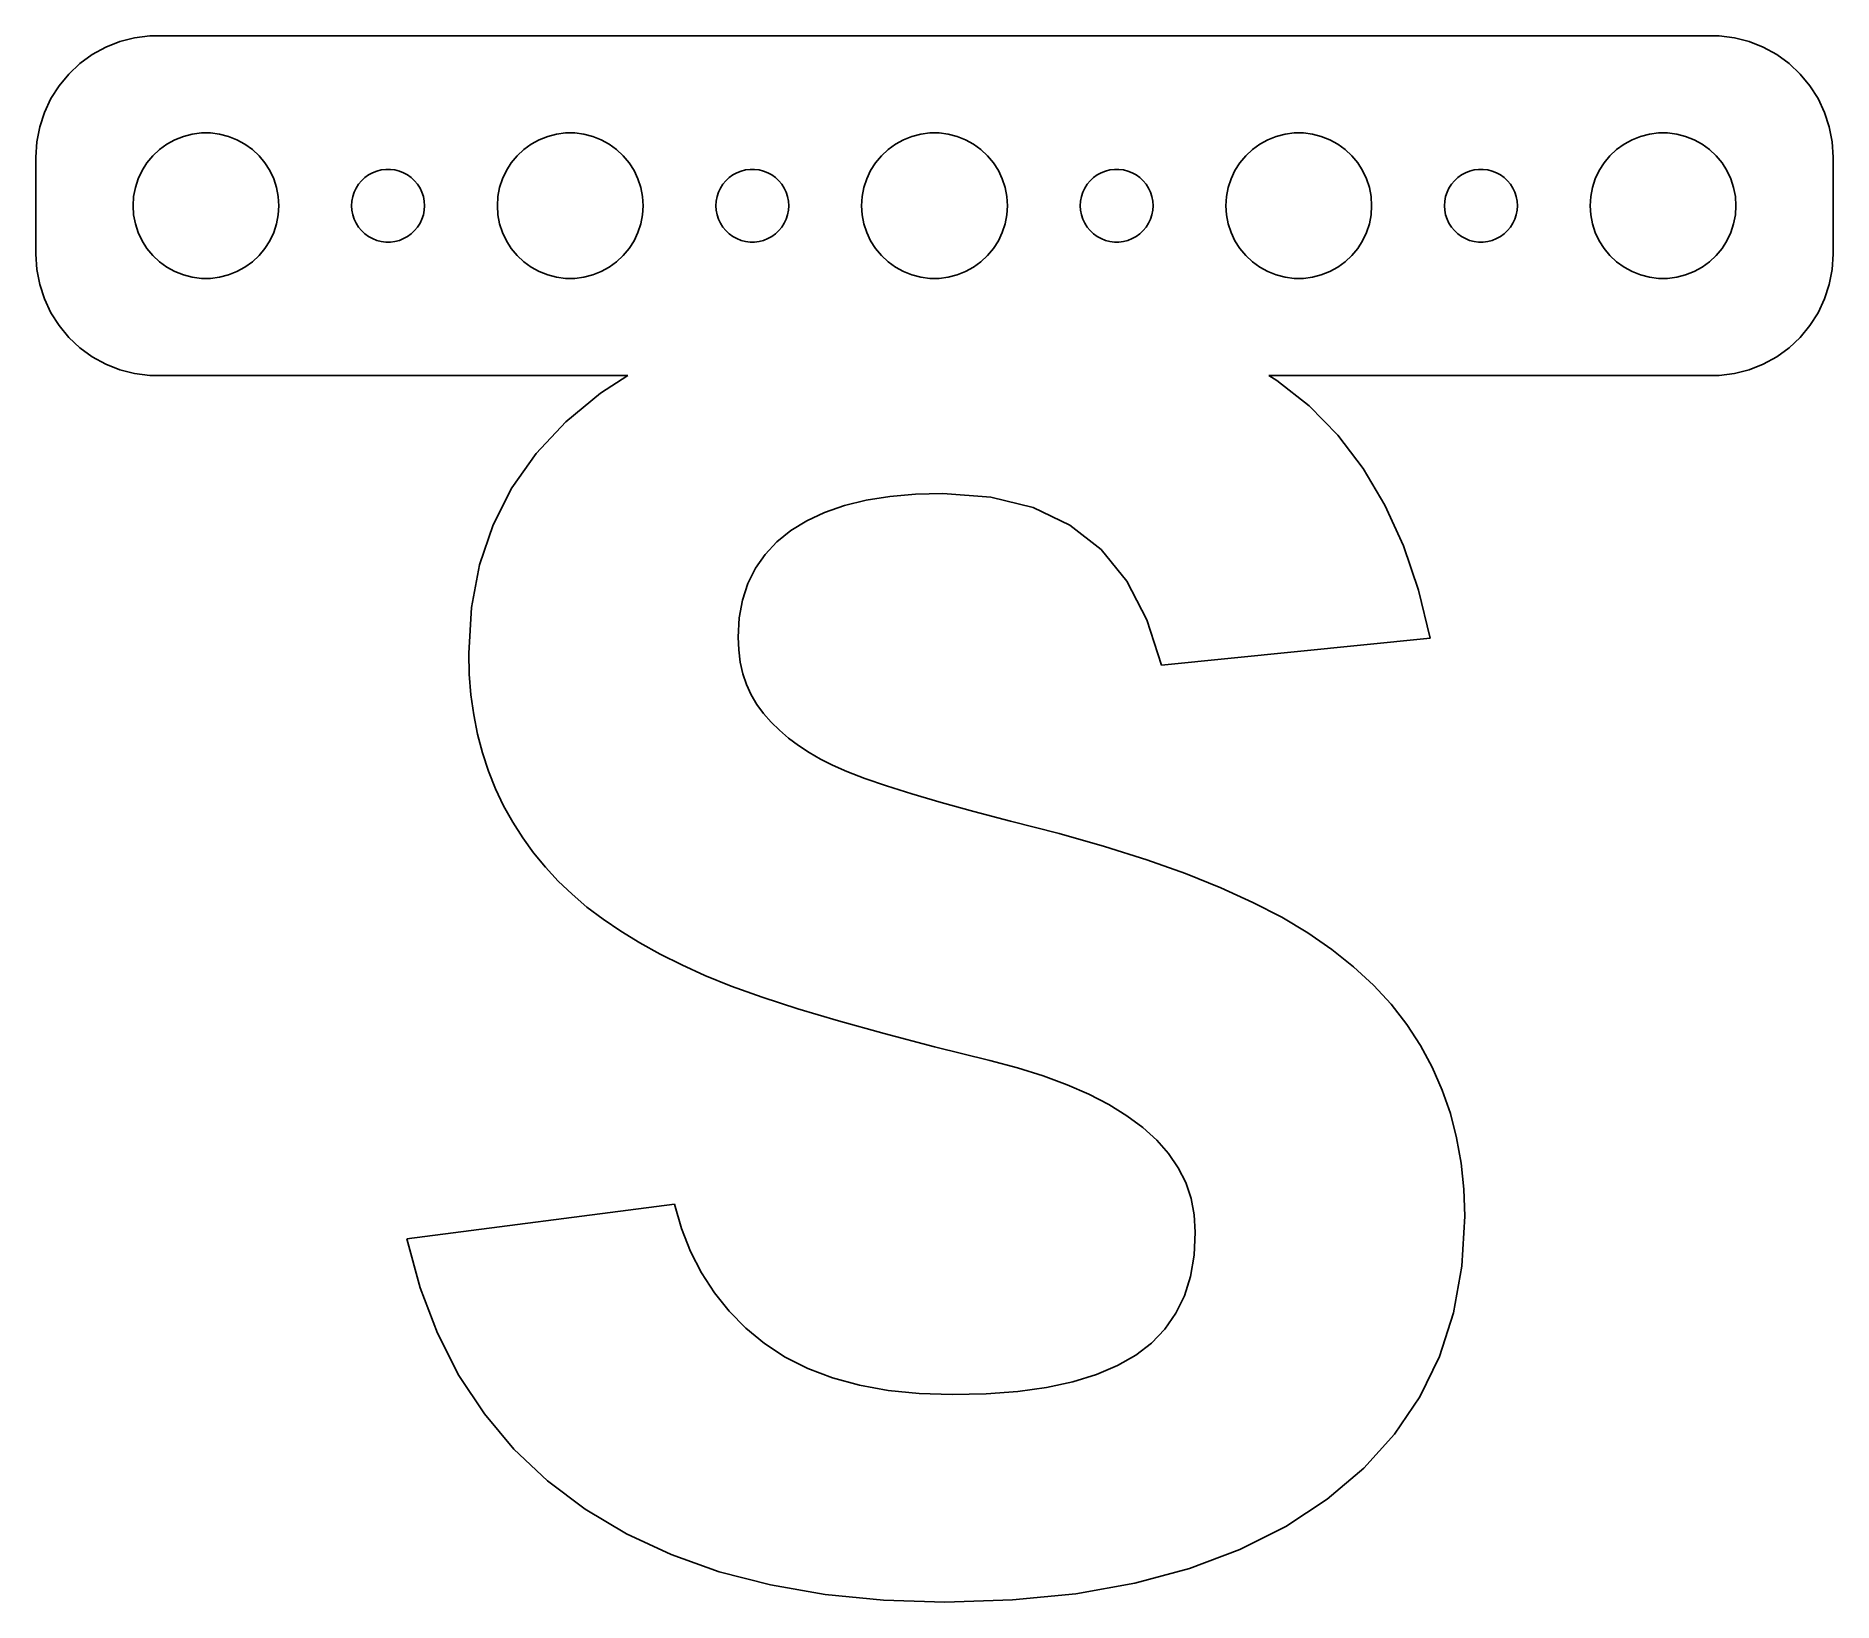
# Model space of a CAD drawing. Header units: metres. Extents: x -37 to 37, y -57.5 to 7.
import ezdxf

# ---------------------------------------------------------------- set-up
doc = ezdxf.new("R2010")
doc.units = ezdxf.units.M

msp = doc.modelspace()

# ---------------------------------------------------------------- linework, layer by layer
for p, q in [((-33.5451, 6.75528), (-34.1289, 6.52412)), ((-32.9369, 6.91142), (-33.5451, 6.75528)), ((-32.3139, 6.99013), (-32.9369, 6.91142)), ((32.3139, 6.99013), (-32.3139, 6.99013)), ((32.9369, 6.91142), (32.3139, 6.99013)), ((33.5451, 6.75528), (32.9369, 6.91142)), ((34.1289, 6.52412), (33.5451, 6.75528)), ((-34.6791, 6.22163), (-35.1871, 5.85255)), ((-34.1289, 6.52412), (-34.6791, 6.22163)), ((34.6791, 6.22163), (34.1289, 6.52412)), ((35.1871, 5.85255), (34.6791, 6.22163)), ((-35.6448, 5.42273), (-36.0451, 4.93892)), ((-35.1871, 5.85255), (-35.6448, 5.42273)), ((35.6448, 5.42273), (35.1871, 5.85255)), ((36.0451, 4.93892), (35.6448, 5.42273)), ((-36.0451, 4.93892), (-36.3815, 4.40877)), ((36.3815, 4.40877), (36.0451, 4.93892)), ((-36.6489, 3.84062), (-36.8429, 3.24344)), ((-36.3815, 4.40877), (-36.6489, 3.84062)), ((36.6489, 3.84062), (36.3815, 4.40877)), ((36.8429, 3.24344), (36.6489, 3.84062)), ((-36.8429, 3.24344), (-36.9606, 2.62666)), ((-30.5621, 2.94685), (-30.1884, 2.99408)), ((-30.1884, 2.99408), (-29.8116, 2.99408)), ((-29.8116, 2.99408), (-29.4379, 2.94685)), ((-15.5621, 2.94685), (-15.1884, 2.99408)), ((-15.1884, 2.99408), (-14.8116, 2.99408)), ((-14.8116, 2.99408), (-14.4379, 2.94685)), ((-0.562134, 2.94685), (-0.18837, 2.99408)), ((-0.18837, 2.99408), (0.18837, 2.99408)), ((0.18837, 2.99408), (0.562134, 2.94685)), ((14.4379, 2.94685), (14.8116, 2.99408)), ((14.8116, 2.99408), (15.1884, 2.99408)), ((15.1884, 2.99408), (15.5621, 2.94685)), ((29.4379, 2.94685), (29.8116, 2.99408)), ((29.8116, 2.99408), (30.1884, 2.99408)), ((30.1884, 2.99408), (30.5621, 2.94685)), ((36.9606, 2.62666), (36.8429, 3.24344)), ((-36.9606, 2.62666), (-37, 2)), ((-32.1869, 2.05363), (-31.9123, 2.31154)), ((-31.9123, 2.31154), (-31.6075, 2.53297)), ((-31.6075, 2.53297), (-31.2773, 2.71448)), ((-31.2773, 2.71448), (-30.927, 2.85316)), ((-30.927, 2.85316), (-30.5621, 2.94685)), ((-29.4379, 2.94685), (-29.0729, 2.85316)), ((-29.0729, 2.85316), (-28.7227, 2.71448)), ((-28.7227, 2.71448), (-28.3925, 2.53297)), ((-28.3925, 2.53297), (-28.0877, 2.31154)), ((-28.0877, 2.31154), (-27.8131, 2.05363)), ((-17.1869, 2.05363), (-16.9123, 2.31154)), ((-16.9123, 2.31154), (-16.6075, 2.53297)), ((-16.6075, 2.53297), (-16.2773, 2.71448)), ((-16.2773, 2.71448), (-15.927, 2.85316)), ((-15.927, 2.85316), (-15.5621, 2.94685)), ((-14.4379, 2.94685), (-14.0729, 2.85316)), ((-14.0729, 2.85316), (-13.7227, 2.71448)), ((-13.7227, 2.71448), (-13.3925, 2.53297)), ((-13.3925, 2.53297), (-13.0877, 2.31154)), ((-13.0877, 2.31154), (-12.8131, 2.05363)), ((-2.1869, 2.05363), (-1.91226, 2.31154)), ((-1.91226, 2.31154), (-1.60747, 2.53297)), ((-1.60747, 2.53297), (-1.27733, 2.71448)), ((-1.27733, 2.71448), (-0.927048, 2.85316)), ((-0.927048, 2.85316), (-0.562134, 2.94685)), ((0.562134, 2.94685), (0.927048, 2.85316)), ((0.927048, 2.85316), (1.27733, 2.71448)), ((1.27733, 2.71448), (1.60747, 2.53297)), ((1.60747, 2.53297), (1.91226, 2.31154)), ((1.91226, 2.31154), (2.1869, 2.05363)), ((12.8131, 2.05363), (13.0877, 2.31154)), ((13.0877, 2.31154), (13.3925, 2.53297)), ((13.3925, 2.53297), (13.7227, 2.71448)), ((13.7227, 2.71448), (14.0729, 2.85316)), ((14.0729, 2.85316), (14.4379, 2.94685)), ((15.5621, 2.94685), (15.927, 2.85316)), ((15.927, 2.85316), (16.2773, 2.71448)), ((16.2773, 2.71448), (16.6075, 2.53297)), ((16.6075, 2.53297), (16.9123, 2.31154)), ((16.9123, 2.31154), (17.1869, 2.05363)), ((27.8131, 2.05363), (28.0877, 2.31154)), ((28.0877, 2.31154), (28.3925, 2.53297)), ((28.3925, 2.53297), (28.7227, 2.71448)), ((28.7227, 2.71448), (29.0729, 2.85316)), ((29.0729, 2.85316), (29.4379, 2.94685)), ((30.5621, 2.94685), (30.927, 2.85316)), ((30.927, 2.85316), (31.2773, 2.71448)), ((31.2773, 2.71448), (31.6075, 2.53297)), ((31.6075, 2.53297), (31.9123, 2.31154)), ((31.9123, 2.31154), (32.1869, 2.05363)), ((37, 2), (36.9606, 2.62666)), ((-37, 2), (-37, -2)), ((-32.6289, 1.44525), (-32.427, 1.76335)), ((-32.427, 1.76335), (-32.1869, 2.05363)), ((-27.8131, 2.05363), (-27.5729, 1.76335)), ((-27.5729, 1.76335), (-27.3711, 1.44525)), ((-22.7811, 1.47342), (-22.5942, 1.49704)), ((-22.5942, 1.49704), (-22.4058, 1.49704)), ((-22.4058, 1.49704), (-22.2189, 1.47342)), ((-17.6289, 1.44525), (-17.427, 1.76335)), ((-17.427, 1.76335), (-17.1869, 2.05363)), ((-12.8131, 2.05363), (-12.5729, 1.76335)), ((-12.5729, 1.76335), (-12.3711, 1.44525)), ((-7.78107, 1.47342), (-7.59418, 1.49704)), ((-7.59418, 1.49704), (-7.40581, 1.49704)), ((-7.40581, 1.49704), (-7.21892, 1.47342)), ((-2.62891, 1.44525), (-2.42705, 1.76335)), ((-2.42705, 1.76335), (-2.1869, 2.05363)), ((2.1869, 2.05363), (2.42705, 1.76335)), ((2.42705, 1.76335), (2.62891, 1.44525)), ((7.21892, 1.47342), (7.40581, 1.49704)), ((7.40581, 1.49704), (7.59418, 1.49704)), ((7.59418, 1.49704), (7.78107, 1.47342)), ((12.3711, 1.44525), (12.5729, 1.76335)), ((12.5729, 1.76335), (12.8131, 2.05363)), ((17.1869, 2.05363), (17.427, 1.76335)), ((17.427, 1.76335), (17.6289, 1.44525)), ((22.2189, 1.47342), (22.4058, 1.49704)), ((22.4058, 1.49704), (22.5942, 1.49704)), ((22.5942, 1.49704), (22.7811, 1.47342)), ((27.3711, 1.44525), (27.5729, 1.76335)), ((27.5729, 1.76335), (27.8131, 2.05363)), ((32.1869, 2.05363), (32.427, 1.76335)), ((32.427, 1.76335), (32.6289, 1.44525)), ((37, -2), (37, 2)), ((-32.9763, 0.375992), (-32.9057, 0.746063)), ((-32.9057, 0.746063), (-32.7893, 1.10437)), ((-32.7893, 1.10437), (-32.6289, 1.44525)), ((-27.3711, 1.44525), (-27.2107, 1.10437)), ((-27.2107, 1.10437), (-27.0942, 0.746063)), ((-27.0942, 0.746063), (-27.0237, 0.375992)), ((-23.8145, 0.722626), (-23.7135, 0.881668)), ((-23.7135, 0.881668), (-23.5934, 1.02681)), ((-23.5934, 1.02681), (-23.4561, 1.15576)), ((-23.4561, 1.15576), (-23.3037, 1.26648)), ((-23.3037, 1.26648), (-23.1387, 1.35724)), ((-23.1387, 1.35724), (-22.9635, 1.42657)), ((-22.9635, 1.42657), (-22.7811, 1.47342)), ((-22.2189, 1.47342), (-22.0365, 1.42657)), ((-22.0365, 1.42657), (-21.8613, 1.35724)), ((-21.8613, 1.35724), (-21.6963, 1.26648)), ((-21.6963, 1.26648), (-21.5439, 1.15576)), ((-21.5439, 1.15576), (-21.4065, 1.02681)), ((-21.4065, 1.02681), (-21.2865, 0.881668)), ((-21.2865, 0.881668), (-21.1855, 0.722626)), ((-17.9763, 0.375992), (-17.9057, 0.746063)), ((-17.9057, 0.746063), (-17.7893, 1.10437)), ((-17.7893, 1.10437), (-17.6289, 1.44525)), ((-12.3711, 1.44525), (-12.2107, 1.10437)), ((-12.2107, 1.10437), (-12.0942, 0.746063)), ((-12.0942, 0.746063), (-12.0237, 0.375992)), ((-8.81445, 0.722626), (-8.71352, 0.881668)), ((-8.71352, 0.881668), (-8.59344, 1.02681)), ((-8.59344, 1.02681), (-8.45613, 1.15576)), ((-8.45613, 1.15576), (-8.30373, 1.26648)), ((-8.30373, 1.26648), (-8.13866, 1.35724)), ((-8.13866, 1.35724), (-7.96352, 1.42657)), ((-7.96352, 1.42657), (-7.78107, 1.47342)), ((-7.21892, 1.47342), (-7.03647, 1.42657)), ((-7.03647, 1.42657), (-6.86133, 1.35724)), ((-6.86133, 1.35724), (-6.69626, 1.26648)), ((-6.69626, 1.26648), (-6.54385, 1.15576)), ((-6.54385, 1.15576), (-6.40654, 1.02681)), ((-6.40654, 1.02681), (-6.28647, 0.881668)), ((-6.28647, 0.881668), (-6.18553, 0.722626)), ((-2.97633, 0.375992), (-2.90575, 0.746063)), ((-2.90575, 0.746063), (-2.78932, 1.10437)), ((-2.78932, 1.10437), (-2.62891, 1.44525)), ((2.62891, 1.44525), (2.78932, 1.10437)), ((2.78932, 1.10437), (2.90575, 0.746063)), ((2.90575, 0.746063), (2.97633, 0.375992)), ((6.18553, 0.722626), (6.28647, 0.881668)), ((6.28647, 0.881668), (6.40654, 1.02681)), ((6.40654, 1.02681), (6.54385, 1.15576)), ((6.54385, 1.15576), (6.69626, 1.26648)), ((6.69626, 1.26648), (6.86133, 1.35724)), ((6.86133, 1.35724), (7.03647, 1.42657)), ((7.03647, 1.42657), (7.21892, 1.47342)), ((7.78107, 1.47342), (7.96352, 1.42657)), ((7.96352, 1.42657), (8.13866, 1.35724)), ((8.13866, 1.35724), (8.30373, 1.26648)), ((8.30373, 1.26648), (8.45613, 1.15576)), ((8.45613, 1.15576), (8.59344, 1.02681)), ((8.59344, 1.02681), (8.71352, 0.881668)), ((8.71352, 0.881668), (8.81445, 0.722626)), ((12.0237, 0.375992), (12.0942, 0.746063)), ((12.0942, 0.746063), (12.2107, 1.10437)), ((12.2107, 1.10437), (12.3711, 1.44525)), ((17.6289, 1.44525), (17.7893, 1.10437)), ((17.7893, 1.10437), (17.9057, 0.746063)), ((17.9057, 0.746063), (17.9763, 0.375992)), ((21.1855, 0.722626), (21.2865, 0.881668)), ((21.2865, 0.881668), (21.4065, 1.02681)), ((21.4065, 1.02681), (21.5439, 1.15576)), ((21.5439, 1.15576), (21.6963, 1.26648)), ((21.6963, 1.26648), (21.8613, 1.35724)), ((21.8613, 1.35724), (22.0365, 1.42657)), ((22.0365, 1.42657), (22.2189, 1.47342)), ((22.7811, 1.47342), (22.9635, 1.42657)), ((22.9635, 1.42657), (23.1387, 1.35724)), ((23.1387, 1.35724), (23.3037, 1.26648)), ((23.3037, 1.26648), (23.4561, 1.15576)), ((23.4561, 1.15576), (23.5934, 1.02681)), ((23.5934, 1.02681), (23.7135, 0.881668)), ((23.7135, 0.881668), (23.8145, 0.722626)), ((27.0237, 0.375992), (27.0942, 0.746063)), ((27.0942, 0.746063), (27.2107, 1.10437)), ((27.2107, 1.10437), (27.3711, 1.44525)), ((32.6289, 1.44525), (32.7893, 1.10437)), ((32.7893, 1.10437), (32.9057, 0.746063)), ((32.9057, 0.746063), (32.9763, 0.375992)), ((-33, 0), (-32.9763, 0.375992)), ((-32.9763, -0.375992), (-33, 0)), ((-27.0237, 0.375992), (-27, 0)), ((-27, 0), (-27.0237, -0.375992)), ((-24, 0), (-23.9882, 0.187988)), ((-23.9882, -0.187988), (-24, 0)), ((-23.9882, 0.187988), (-23.9529, 0.373032)), ((-23.9529, 0.373032), (-23.8947, 0.552185)), ((-23.8947, 0.552185), (-23.8145, 0.722626)), ((-21.1855, 0.722626), (-21.1053, 0.552185)), ((-21.1053, 0.552185), (-21.0471, 0.373032)), ((-21.0471, 0.373032), (-21.0118, 0.187988)), ((-21.0118, 0.187988), (-21, 0)), ((-21, 0), (-21.0118, -0.187988)), ((-18, 0), (-17.9763, 0.375992)), ((-17.9763, -0.375992), (-18, 0)), ((-12.0237, 0.375992), (-12, 0)), ((-12, 0), (-12.0237, -0.375992)), ((-9, 0), (-8.98816, 0.187988)), ((-8.98816, -0.187988), (-9, 0)), ((-8.98816, 0.187988), (-8.95287, 0.373032)), ((-8.95287, 0.373032), (-8.89465, 0.552185)), ((-8.89465, 0.552185), (-8.81445, 0.722626)), ((-6.18553, 0.722626), (-6.10533, 0.552185)), ((-6.10533, 0.552185), (-6.04712, 0.373032)), ((-6.04712, 0.373032), (-6.01183, 0.187988)), ((-6.01183, 0.187988), (-6, 0)), ((-6, 0), (-6.01183, -0.187988)), ((-3, 0), (-2.97633, 0.375992)), ((-2.97633, -0.375992), (-3, 0)), ((2.97633, 0.375992), (3, 0)), ((3, 0), (2.97633, -0.375992)), ((6, 0), (6.01183, 0.187988)), ((6.01183, -0.187988), (6, 0)), ((6.01183, 0.187988), (6.04712, 0.373032)), ((6.04712, 0.373032), (6.10533, 0.552185)), ((6.10533, 0.552185), (6.18553, 0.722626)), ((8.81445, 0.722626), (8.89465, 0.552185)), ((8.89465, 0.552185), (8.95287, 0.373032)), ((8.95287, 0.373032), (8.98816, 0.187988)), ((8.98816, 0.187988), (9, 0)), ((9, 0), (8.98816, -0.187988)), ((12, 0), (12.0237, 0.375992)), ((12.0237, -0.375992), (12, 0)), ((17.9763, 0.375992), (18, 0)), ((18, 0), (17.9763, -0.375992)), ((21, 0), (21.0118, 0.187988)), ((21.0118, -0.187988), (21, 0)), ((21.0118, 0.187988), (21.0471, 0.373032)), ((21.0471, 0.373032), (21.1053, 0.552185)), ((21.1053, 0.552185), (21.1855, 0.722626)), ((23.8145, 0.722626), (23.8947, 0.552185)), ((23.8947, 0.552185), (23.9529, 0.373032)), ((23.9529, 0.373032), (23.9882, 0.187988)), ((23.9882, 0.187988), (24, 0)), ((24, 0), (23.9882, -0.187988)), ((27, 0), (27.0237, 0.375992)), ((27.0237, -0.375992), (27, 0)), ((32.9763, 0.375992), (33, 0)), ((33, 0), (32.9763, -0.375992)), ((-32.9057, -0.746063), (-32.9763, -0.375992)), ((-27.0237, -0.375992), (-27.0942, -0.746063)), ((-23.9529, -0.373032), (-23.9882, -0.187988)), ((-23.8947, -0.552185), (-23.9529, -0.373032)), ((-23.8145, -0.722626), (-23.8947, -0.552185)), ((-23.7135, -0.881668), (-23.8145, -0.722626)), ((-21.1855, -0.722626), (-21.2865, -0.881668)), ((-21.1053, -0.552185), (-21.1855, -0.722626)), ((-21.0471, -0.373032), (-21.1053, -0.552185)), ((-21.0118, -0.187988), (-21.0471, -0.373032)), ((-17.9057, -0.746063), (-17.9763, -0.375992)), ((-12.0237, -0.375992), (-12.0942, -0.746063)), ((-8.95287, -0.373032), (-8.98816, -0.187988)), ((-8.89465, -0.552185), (-8.95287, -0.373032)), ((-8.81445, -0.722626), (-8.89465, -0.552185)), ((-8.71352, -0.881668), (-8.81445, -0.722626)), ((-6.18553, -0.722626), (-6.28647, -0.881668)), ((-6.10533, -0.552185), (-6.18553, -0.722626)), ((-6.04712, -0.373032), (-6.10533, -0.552185)), ((-6.01183, -0.187988), (-6.04712, -0.373032)), ((-2.90575, -0.746063), (-2.97633, -0.375992)), ((2.97633, -0.375992), (2.90575, -0.746063)), ((6.04712, -0.373032), (6.01183, -0.187988)), ((6.10533, -0.552185), (6.04712, -0.373032)), ((6.18553, -0.722626), (6.10533, -0.552185)), ((6.28647, -0.881668), (6.18553, -0.722626)), ((8.81445, -0.722626), (8.71352, -0.881668)), ((8.89465, -0.552185), (8.81445, -0.722626)), ((8.95287, -0.373032), (8.89465, -0.552185)), ((8.98816, -0.187988), (8.95287, -0.373032)), ((12.0942, -0.746063), (12.0237, -0.375992)), ((17.9763, -0.375992), (17.9057, -0.746063)), ((21.0471, -0.373032), (21.0118, -0.187988)), ((21.1053, -0.552185), (21.0471, -0.373032)), ((21.1855, -0.722626), (21.1053, -0.552185)), ((21.2865, -0.881668), (21.1855, -0.722626)), ((23.8145, -0.722626), (23.7135, -0.881668)), ((23.8947, -0.552185), (23.8145, -0.722626)), ((23.9529, -0.373032), (23.8947, -0.552185)), ((23.9882, -0.187988), (23.9529, -0.373032)), ((27.0942, -0.746063), (27.0237, -0.375992)), ((32.9763, -0.375992), (32.9057, -0.746063)), ((-32.7893, -1.10437), (-32.9057, -0.746063)), ((-32.6289, -1.44525), (-32.7893, -1.10437)), ((-32.427, -1.76335), (-32.6289, -1.44525)), ((-27.3711, -1.44525), (-27.5729, -1.76335)), ((-27.2107, -1.10437), (-27.3711, -1.44525)), ((-27.0942, -0.746063), (-27.2107, -1.10437)), ((-23.5934, -1.02681), (-23.7135, -0.881668)), ((-23.4561, -1.15576), (-23.5934, -1.02681)), ((-23.3037, -1.26648), (-23.4561, -1.15576)), ((-23.1387, -1.35724), (-23.3037, -1.26648)), ((-22.9635, -1.42657), (-23.1387, -1.35724)), ((-22.7811, -1.47342), (-22.9635, -1.42657)), ((-22.5942, -1.49704), (-22.7811, -1.47342)), ((-22.2189, -1.47342), (-22.4058, -1.49704)), ((-22.0365, -1.42657), (-22.2189, -1.47342)), ((-21.8613, -1.35724), (-22.0365, -1.42657)), ((-21.6963, -1.26648), (-21.8613, -1.35724)), ((-21.5439, -1.15576), (-21.6963, -1.26648)), ((-21.4065, -1.02681), (-21.5439, -1.15576)), ((-21.2865, -0.881668), (-21.4065, -1.02681)), ((-17.7893, -1.10437), (-17.9057, -0.746063)), ((-17.6289, -1.44525), (-17.7893, -1.10437)), ((-17.427, -1.76335), (-17.6289, -1.44525)), ((-12.3711, -1.44525), (-12.5729, -1.76335)), ((-12.2107, -1.10437), (-12.3711, -1.44525)), ((-12.0942, -0.746063), (-12.2107, -1.10437)), ((-8.59344, -1.02681), (-8.71352, -0.881668)), ((-8.45613, -1.15576), (-8.59344, -1.02681)), ((-8.30373, -1.26648), (-8.45613, -1.15576)), ((-8.13866, -1.35724), (-8.30373, -1.26648)), ((-7.96352, -1.42657), (-8.13866, -1.35724)), ((-7.78107, -1.47342), (-7.96352, -1.42657)), ((-7.59418, -1.49704), (-7.78107, -1.47342)), ((-7.21892, -1.47342), (-7.40581, -1.49704)), ((-7.03647, -1.42657), (-7.21892, -1.47342)), ((-6.86133, -1.35724), (-7.03647, -1.42657)), ((-6.69626, -1.26648), (-6.86133, -1.35724)), ((-6.54385, -1.15576), (-6.69626, -1.26648)), ((-6.40654, -1.02681), (-6.54385, -1.15576)), ((-6.28647, -0.881668), (-6.40654, -1.02681)), ((-2.78932, -1.10437), (-2.90575, -0.746063)), ((-2.62891, -1.44525), (-2.78932, -1.10437)), ((-2.42705, -1.76335), (-2.62891, -1.44525)), ((2.62891, -1.44525), (2.42705, -1.76335)), ((2.78932, -1.10437), (2.62891, -1.44525)), ((2.90575, -0.746063), (2.78932, -1.10437)), ((6.40654, -1.02681), (6.28647, -0.881668)), ((6.54385, -1.15576), (6.40654, -1.02681)), ((6.69626, -1.26648), (6.54385, -1.15576)), ((6.86133, -1.35724), (6.69626, -1.26648)), ((7.03647, -1.42657), (6.86133, -1.35724)), ((7.21892, -1.47342), (7.03647, -1.42657)), ((7.40581, -1.49704), (7.21892, -1.47342)), ((7.78107, -1.47342), (7.59418, -1.49704)), ((7.96352, -1.42657), (7.78107, -1.47342)), ((8.13866, -1.35724), (7.96352, -1.42657)), ((8.30373, -1.26648), (8.13866, -1.35724)), ((8.45613, -1.15576), (8.30373, -1.26648)), ((8.59344, -1.02681), (8.45613, -1.15576)), ((8.71352, -0.881668), (8.59344, -1.02681)), ((12.2107, -1.10437), (12.0942, -0.746063)), ((12.3711, -1.44525), (12.2107, -1.10437)), ((12.5729, -1.76335), (12.3711, -1.44525)), ((17.6289, -1.44525), (17.427, -1.76335)), ((17.7893, -1.10437), (17.6289, -1.44525)), ((17.9057, -0.746063), (17.7893, -1.10437)), ((21.4065, -1.02681), (21.2865, -0.881668)), ((21.5439, -1.15576), (21.4065, -1.02681)), ((21.6963, -1.26648), (21.5439, -1.15576)), ((21.8613, -1.35724), (21.6963, -1.26648)), ((22.0365, -1.42657), (21.8613, -1.35724)), ((22.2189, -1.47342), (22.0365, -1.42657)), ((22.4058, -1.49704), (22.2189, -1.47342)), ((22.7811, -1.47342), (22.5942, -1.49704)), ((22.9635, -1.42657), (22.7811, -1.47342)), ((23.1387, -1.35724), (22.9635, -1.42657)), ((23.3037, -1.26648), (23.1387, -1.35724)), ((23.4561, -1.15576), (23.3037, -1.26648)), ((23.5934, -1.02681), (23.4561, -1.15576)), ((23.7135, -0.881668), (23.5934, -1.02681)), ((27.2107, -1.10437), (27.0942, -0.746063)), ((27.3711, -1.44525), (27.2107, -1.10437)), ((27.5729, -1.76335), (27.3711, -1.44525)), ((32.6289, -1.44525), (32.427, -1.76335)), ((32.7893, -1.10437), (32.6289, -1.44525)), ((32.9057, -0.746063), (32.7893, -1.10437)), ((-37, -2), (-36.9606, -2.62666)), ((-32.1869, -2.05363), (-32.427, -1.76335)), ((-31.9123, -2.31154), (-32.1869, -2.05363)), ((-27.8131, -2.05363), (-28.0877, -2.31154)), ((-27.5729, -1.76335), (-27.8131, -2.05363)), ((-22.4058, -1.49704), (-22.5942, -1.49704)), ((-17.1869, -2.05363), (-17.427, -1.76335)), ((-16.9123, -2.31154), (-17.1869, -2.05363)), ((-12.8131, -2.05363), (-13.0877, -2.31154)), ((-12.5729, -1.76335), (-12.8131, -2.05363)), ((-7.40581, -1.49704), (-7.59418, -1.49704)), ((-2.1869, -2.05363), (-2.42705, -1.76335)), ((-1.91226, -2.31154), (-2.1869, -2.05363)), ((2.1869, -2.05363), (1.91226, -2.31154)), ((2.42705, -1.76335), (2.1869, -2.05363)), ((7.59418, -1.49704), (7.40581, -1.49704)), ((12.8131, -2.05363), (12.5729, -1.76335)), ((13.0877, -2.31154), (12.8131, -2.05363)), ((17.1869, -2.05363), (16.9123, -2.31154)), ((17.427, -1.76335), (17.1869, -2.05363)), ((22.5942, -1.49704), (22.4058, -1.49704)), ((27.8131, -2.05363), (27.5729, -1.76335)), ((28.0877, -2.31154), (27.8131, -2.05363)), ((32.1869, -2.05363), (31.9123, -2.31154)), ((32.427, -1.76335), (32.1869, -2.05363)), ((36.9606, -2.62666), (37, -2)), ((-36.9606, -2.62666), (-36.8429, -3.24344)), ((-31.6075, -2.53297), (-31.9123, -2.31154)), ((-31.2773, -2.71448), (-31.6075, -2.53297)), ((-30.927, -2.85316), (-31.2773, -2.71448)), ((-30.5621, -2.94685), (-30.927, -2.85316)), ((-30.1884, -2.99408), (-30.5621, -2.94685)), ((-29.4379, -2.94685), (-29.8116, -2.99408)), ((-29.0729, -2.85316), (-29.4379, -2.94685)), ((-28.7227, -2.71448), (-29.0729, -2.85316)), ((-28.3925, -2.53297), (-28.7227, -2.71448)), ((-28.0877, -2.31154), (-28.3925, -2.53297)), ((-16.6075, -2.53297), (-16.9123, -2.31154)), ((-16.2773, -2.71448), (-16.6075, -2.53297)), ((-15.927, -2.85316), (-16.2773, -2.71448)), ((-15.5621, -2.94685), (-15.927, -2.85316)), ((-15.1884, -2.99408), (-15.5621, -2.94685)), ((-14.4379, -2.94685), (-14.8116, -2.99408)), ((-14.0729, -2.85316), (-14.4379, -2.94685)), ((-13.7227, -2.71448), (-14.0729, -2.85316)), ((-13.3925, -2.53297), (-13.7227, -2.71448)), ((-13.0877, -2.31154), (-13.3925, -2.53297)), ((-1.60747, -2.53297), (-1.91226, -2.31154)), ((-1.27733, -2.71448), (-1.60747, -2.53297)), ((-0.927048, -2.85316), (-1.27733, -2.71448)), ((-0.562134, -2.94685), (-0.927048, -2.85316)), ((-0.18837, -2.99408), (-0.562134, -2.94685)), ((0.562134, -2.94685), (0.18837, -2.99408)), ((0.927048, -2.85316), (0.562134, -2.94685)), ((1.27733, -2.71448), (0.927048, -2.85316)), ((1.60747, -2.53297), (1.27733, -2.71448)), ((1.91226, -2.31154), (1.60747, -2.53297)), ((13.3925, -2.53297), (13.0877, -2.31154)), ((13.7227, -2.71448), (13.3925, -2.53297)), ((14.0729, -2.85316), (13.7227, -2.71448)), ((14.4379, -2.94685), (14.0729, -2.85316)), ((14.8116, -2.99408), (14.4379, -2.94685)), ((15.5621, -2.94685), (15.1884, -2.99408)), ((15.927, -2.85316), (15.5621, -2.94685)), ((16.2773, -2.71448), (15.927, -2.85316)), ((16.6075, -2.53297), (16.2773, -2.71448)), ((16.9123, -2.31154), (16.6075, -2.53297)), ((28.3925, -2.53297), (28.0877, -2.31154)), ((28.7227, -2.71448), (28.3925, -2.53297)), ((29.0729, -2.85316), (28.7227, -2.71448)), ((29.4379, -2.94685), (29.0729, -2.85316)), ((29.8116, -2.99408), (29.4379, -2.94685)), ((30.5621, -2.94685), (30.1884, -2.99408)), ((30.927, -2.85316), (30.5621, -2.94685)), ((31.2773, -2.71448), (30.927, -2.85316)), ((31.6075, -2.53297), (31.2773, -2.71448)), ((31.9123, -2.31154), (31.6075, -2.53297)), ((36.8429, -3.24344), (36.9606, -2.62666)), ((-36.8429, -3.24344), (-36.6489, -3.84062)), ((-29.8116, -2.99408), (-30.1884, -2.99408)), ((-14.8116, -2.99408), (-15.1884, -2.99408)), ((0.18837, -2.99408), (-0.18837, -2.99408)), ((15.1884, -2.99408), (14.8116, -2.99408)), ((30.1884, -2.99408), (29.8116, -2.99408)), ((36.6489, -3.84062), (36.8429, -3.24344)), ((-36.6489, -3.84062), (-36.3815, -4.40877)), ((-36.3815, -4.40877), (-36.0451, -4.93892)), ((36.0451, -4.93892), (36.3815, -4.40877)), ((36.3815, -4.40877), (36.6489, -3.84062)), ((-36.0451, -4.93892), (-35.6448, -5.42273)), ((35.6448, -5.42273), (36.0451, -4.93892)), ((-35.6448, -5.42273), (-35.1871, -5.85255)), ((-35.1871, -5.85255), (-34.6791, -6.22163)), ((34.6791, -6.22163), (35.1871, -5.85255)), ((35.1871, -5.85255), (35.6448, -5.42273)), ((-34.6791, -6.22163), (-34.1289, -6.52412)), ((-34.1289, -6.52412), (-33.5451, -6.75528)), ((33.5451, -6.75528), (34.1289, -6.52412)), ((34.1289, -6.52412), (34.6791, -6.22163)), ((-33.5451, -6.75528), (-32.9369, -6.91142)), ((-32.9369, -6.91142), (-32.3139, -6.99013)), ((-32.3139, -6.99013), (-12.6216, -6.99013)), ((-12.6216, -6.99013), (-13.7466, -7.71547)), ((14.1031, -7.19392), (13.7733, -6.99013)), ((13.7733, -6.99013), (32.3139, -6.99013)), ((15.4243, -8.24814), (14.1031, -7.19392)), ((32.3139, -6.99013), (32.9369, -6.91142)), ((32.9369, -6.91142), (33.5451, -6.75528)), ((-13.7466, -7.71547), (-15.1873, -8.89954)), ((16.6052, -9.45619), (15.4243, -8.24814)), ((-15.1873, -8.89954), (-16.4063, -10.1988)), ((17.6457, -10.8181), (16.6052, -9.45619)), ((-16.4063, -10.1988), (-17.4038, -11.6132)), ((18.5458, -12.3338), (17.6457, -10.8181)), ((-17.4038, -11.6132), (-18.1795, -13.1427)), ((-4.52452, -12.6305), (-3.70882, -12.35)), ((-3.70882, -12.35), (-2.81424, -12.1319)), ((-2.81424, -12.1319), (-1.84079, -11.976)), ((-1.84079, -11.976), (-0.788483, -11.8826)), ((-0.788483, -11.8826), (0.342682, -11.8514)), ((0.342682, -11.8514), (2.31549, -11.9957)), ((2.31549, -11.9957), (4.05956, -12.4288)), ((4.05956, -12.4288), (5.57487, -13.1505)), ((19.3055, -14.0033), (18.5458, -12.3338)), ((-18.1795, -13.1427), (-18.7336, -14.7874)), ((-5.91931, -13.3784), (-5.26135, -12.9733)), ((-5.26135, -12.9733), (-4.52452, -12.6305)), ((5.57487, -13.1505), (6.86143, -14.161)), ((-6.97937, -14.3596), (-6.49352, -13.8418)), ((-6.49352, -13.8418), (-5.91931, -13.3784)), ((19.9249, -15.8267), (19.3055, -14.0033)), ((-18.7336, -14.7874), (-19.0661, -16.5473)), ((-7.37689, -14.9318), (-6.97937, -14.3596)), ((6.86143, -14.161), (7.91927, -15.4601)), ((-7.68608, -15.5585), (-7.37689, -14.9318)), ((7.91927, -15.4601), (8.74835, -17.048)), ((-8.03943, -16.9751), (-7.90692, -16.2396)), ((-7.90692, -16.2396), (-7.68608, -15.5585)), ((20.4038, -17.8039), (19.9249, -15.8267)), ((-19.0661, -16.5473), (-19.1769, -18.4223)), ((-8.0836, -17.7651), (-8.03943, -16.9751)), ((8.74835, -17.048), (9.34869, -18.9245)), ((-19.1769, -18.4223), (-19.1545, -19.2936)), ((-8.0623, -18.2933), (-8.0836, -17.7651)), ((-7.99841, -18.7954), (-8.0623, -18.2933)), ((9.34869, -18.9245), (20.4038, -17.8039)), ((-7.89191, -19.2715), (-7.99841, -18.7954)), ((-19.1545, -19.2936), (-19.0871, -20.1404)), ((-7.74281, -19.7216), (-7.89191, -19.2715)), ((-7.55112, -20.1456), (-7.74281, -19.7216)), ((-19.0871, -20.1404), (-18.9747, -20.9628)), ((-7.31683, -20.5436), (-7.55112, -20.1456)), ((-7.03993, -20.9155), (-7.31683, -20.5436)), ((-18.9747, -20.9628), (-18.8174, -21.7607)), ((-6.72636, -21.2666), (-7.03993, -20.9155)), ((-6.38203, -21.6019), (-6.72636, -21.2666)), ((-18.8174, -21.7607), (-18.6151, -22.5342)), ((-6.00696, -21.9214), (-6.38203, -21.6019)), ((-5.60112, -22.2251), (-6.00696, -21.9214)), ((-18.6151, -22.5342), (-18.3679, -23.2832)), ((-5.16452, -22.513), (-5.60112, -22.2251)), ((-4.69716, -22.7852), (-5.16452, -22.513)), ((-4.19905, -23.0416), (-4.69716, -22.7852)), ((-18.3679, -23.2832), (-18.0757, -24.0078)), ((-3.60944, -23.3014), (-4.19905, -23.0416)), ((-2.86758, -23.5841), (-3.60944, -23.3014)), ((-1.97348, -23.8897), (-2.86758, -23.5841)), ((-18.0757, -24.0078), (-17.7416, -24.7071)), ((-0.927109, -24.2182), (-1.97348, -23.8897)), ((0.271469, -24.5696), (-0.927109, -24.2182)), ((-17.7416, -24.7071), (-17.3688, -25.3804)), ((1.62233, -24.9438), (0.271469, -24.5696)), ((3.12543, -25.341), (1.62233, -24.9438)), ((-17.3688, -25.3804), (-16.9574, -26.0276)), ((5.13306, -25.8574), (3.12543, -25.341)), ((7.00343, -26.3903), (5.13306, -25.8574)), ((-16.9574, -26.0276), (-16.5073, -26.6489)), ((8.73653, -26.9398), (7.00343, -26.3903)), ((-16.5073, -26.6489), (-16.0186, -27.244)), ((-16.0186, -27.244), (-15.4913, -27.8132)), ((10.3324, -27.5058), (8.73653, -26.9398)), ((-15.4913, -27.8132), (-14.9253, -28.3563)), ((11.7909, -28.0883), (10.3324, -27.5058)), ((13.1122, -28.6875), (11.7909, -28.0883)), ((-14.9253, -28.3563), (-14.312, -28.8789)), ((14.2963, -29.3031), (13.1122, -28.6875)), ((-14.312, -28.8789), (-13.6427, -29.3866)), ((-13.6427, -29.3866), (-12.9174, -29.8792)), ((15.3691, -29.9455), (14.2963, -29.3031)), ((-12.9174, -29.8792), (-12.1361, -30.3568)), ((16.3567, -30.6251), (15.3691, -29.9455)), ((-12.1361, -30.3568), (-11.2988, -30.8195)), ((-11.2988, -30.8195), (-10.4055, -31.2672)), ((17.2591, -31.3417), (16.3567, -30.6251)), ((-10.4055, -31.2672), (-9.45616, -31.6999)), ((-9.45616, -31.6999), (-8.37892, -32.1357)), ((18.0763, -32.0954), (17.2591, -31.3417)), ((-8.37892, -32.1357), (-7.10214, -32.5927)), ((18.8084, -32.8862), (18.0763, -32.0954)), ((-7.10214, -32.5927), (-5.62579, -33.071)), ((-5.62579, -33.071), (-3.94992, -33.5706)), ((19.4552, -33.7141), (18.8084, -32.8862)), ((-3.94992, -33.5706), (-2.07449, -34.0916)), ((20.0168, -34.579), (19.4552, -33.7141)), ((-2.07449, -34.0916), (0.000473, -34.6339)), ((0.000473, -34.6339), (2.27499, -35.1974)), ((20.4989, -35.4799), (20.0168, -34.579)), ((2.27499, -35.1974), (3.41644, -35.5001)), ((3.41644, -35.5001), (4.47742, -35.8335)), ((20.9068, -36.4154), (20.4989, -35.4799)), ((4.47742, -35.8335), (5.45793, -36.1976)), ((5.45793, -36.1976), (6.35796, -36.5924)), ((6.35796, -36.5924), (7.17751, -37.018)), ((21.2406, -37.3857), (20.9068, -36.4154)), ((7.17751, -37.018), (7.9166, -37.4743)), ((7.9166, -37.4743), (8.5752, -37.9614)), ((21.5002, -38.3907), (21.2406, -37.3857)), ((8.5752, -37.9614), (9.14955, -38.48)), ((9.14955, -38.48), (9.63554, -39.0309)), ((21.6856, -39.4304), (21.5002, -38.3907)), ((9.63554, -39.0309), (10.0332, -39.6143)), ((10.0332, -39.6143), (10.3424, -40.2299)), ((21.7969, -40.5048), (21.6856, -39.4304)), ((10.3424, -40.2299), (10.5633, -40.878)), ((21.834, -41.6139), (21.7969, -40.5048)), ((-10.7124, -41.1118), (-21.7283, -42.5419)), ((-10.419, -42.1187), (-10.7124, -41.1118)), ((10.5633, -40.878), (10.6959, -41.5584)), ((-10.0466, -43.0633), (-10.419, -42.1187)), ((10.6959, -41.5584), (10.7401, -42.2711)), ((21.7184, -43.6693), (21.834, -41.6139)), ((-21.7283, -42.5419), (-21.1808, -44.5581)), ((10.7401, -42.2711), (10.69, -43.2169)), ((-9.59537, -43.9456), (-10.0466, -43.0633)), ((10.69, -43.2169), (10.5397, -44.0886)), ((-9.06526, -44.7655), (-9.59537, -43.9456)), ((10.5397, -44.0886), (10.2892, -44.8861)), ((21.3717, -45.5945), (21.7184, -43.6693)), ((-21.1808, -44.5581), (-20.4662, -46.4323)), ((-8.4563, -45.5232), (-9.06526, -44.7655)), ((10.2892, -44.8861), (9.93861, -45.6095)), ((-7.76845, -46.2186), (-8.4563, -45.5232)), ((9.93861, -45.6095), (9.48781, -46.2588)), ((20.7938, -47.3895), (21.3717, -45.5945)), ((-20.4662, -46.4323), (-19.5843, -48.1646)), ((-7.00174, -46.8517), (-7.76845, -46.2186)), ((9.48781, -46.2588), (8.93681, -46.834)), ((-6.15285, -47.4106), (-7.00174, -46.8517)), ((8.28564, -47.335), (7.53035, -47.7657)), ((8.93681, -46.834), (8.28564, -47.335)), ((-5.21878, -47.8835), (-6.15285, -47.4106)), ((-4.19954, -48.2705), (-5.21878, -47.8835)), ((7.53035, -47.7657), (6.66698, -48.1301)), ((19.9848, -49.0544), (20.7938, -47.3895)), ((-19.5843, -48.1646), (-18.5352, -49.7549)), ((-3.09512, -48.5714), (-4.19954, -48.2705)), ((-1.90553, -48.7864), (-3.09512, -48.5714)), ((-0.630768, -48.9154), (-1.90553, -48.7864)), ((3.42848, -48.8259), (2.13284, -48.9253)), ((4.61604, -48.6602), (3.42848, -48.8259)), ((5.69554, -48.4283), (4.61604, -48.6602)), ((6.66698, -48.1301), (5.69554, -48.4283)), ((0.729156, -48.9584), (-0.630768, -48.9154)), ((2.13284, -48.9253), (0.729156, -48.9584)), ((18.9447, -50.5891), (19.9848, -49.0544)), ((-18.5352, -49.7549), (-17.3188, -51.2032)), ((17.6734, -51.9937), (18.9447, -50.5891)), ((-17.3188, -51.2032), (-15.9352, -52.5096)), ((-15.9352, -52.5096), (-14.3844, -53.674)), ((16.171, -53.2682), (17.6734, -51.9937)), ((14.4629, -54.391), (16.171, -53.2682)), ((-14.3844, -53.674), (-12.6812, -54.6892)), ((-12.6812, -54.6892), (-10.8408, -55.5482)), ((12.574, -55.3411), (14.4629, -54.391)), ((10.5045, -56.1185), (12.574, -55.3411)), ((-10.8408, -55.5482), (-8.86311, -56.251)), ((8.2543, -56.7231), (10.5045, -56.1185)), ((-8.86311, -56.251), (-6.74825, -56.7976)), ((-6.74825, -56.7976), (-4.49617, -57.188)), ((5.82343, -57.1549), (8.2543, -56.7231)), ((-4.49617, -57.188), (-2.10686, -57.4223)), ((-2.10686, -57.4223), (0.419632, -57.5004)), ((0.419632, -57.5004), (3.21187, -57.414)), ((3.21187, -57.414), (5.82343, -57.1549))]:
    msp.add_line(p, q)

doc.saveas('drawing.dxf')
